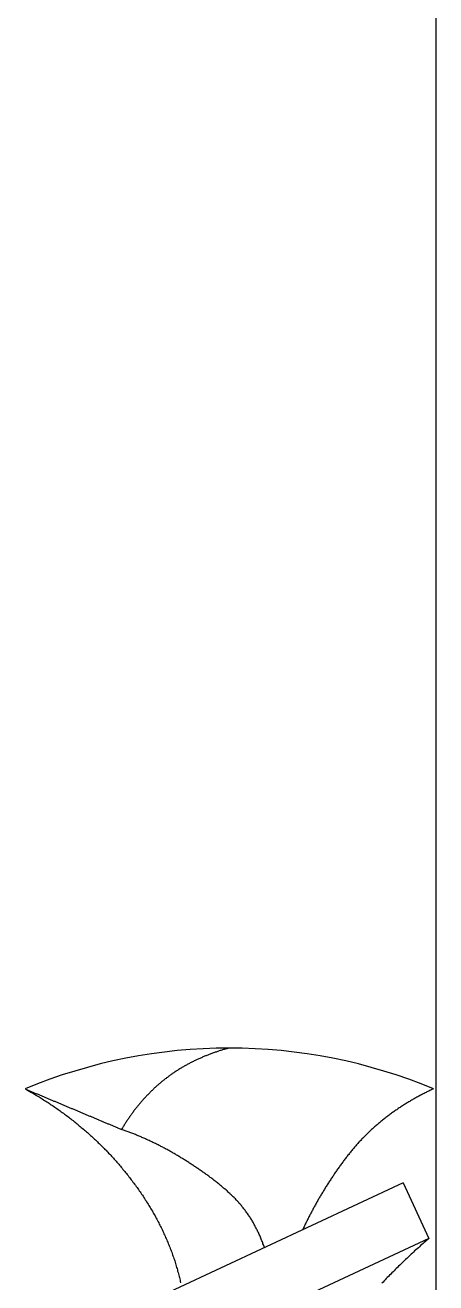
# Model space of a CAD drawing. Extents: x -653 to 8, y -59 to 438.
# Drawn here: x -475.97 to -473.96, y 15.66 to 21.82 of the extents above; entities that cross this region are included whole.
import ezdxf

# ---------------------------------------------------------------- set-up
doc = ezdxf.new("R2010")
doc.units = 0
doc.linetypes.add('CONTINOUS', pattern=[0])
doc.layers.get('0').update_dxf_attribs({"linetype": 'CONTINUOUS'})

msp = doc.modelspace()

# ---------------------------------------------------------------- linework, layer by layer
at = {"color": 7, "linetype": 'CONTINOUS'}
for p, q in [((-473.9572, 68.0609), (-473.9572, -7.9391)), ((-474.1175, 16.1509), (-475.9475, 15.2976)), ((-474.1175, 16.1509), (-473.9908, 15.879)), ((-473.9908, 15.879), (-475.8207, 15.0257))]:
    msp.add_line(p, q, dxfattribs=at)
at = {"color": 7}
for points in [[(-474.969, 16.8109, 0), (-474.973, 16.8098, 0), (-474.977, 16.8087, 0), (-474.981, 16.8076, 0), (-474.986, 16.8064, 0), (-474.99, 16.8053, 0), (-474.994, 16.8041, 0), (-474.998, 16.8029, 0), (-475.002, 16.8017, 0), (-475.006, 16.8005, 0), (-475.01, 16.7992, 0), (-475.014, 16.798, 0), (-475.018, 16.7967, 0), (-475.022, 16.7954, 0), (-475.026, 16.794, 0), (-475.03, 16.7927, 0), (-475.034, 16.7913, 0), (-475.038, 16.79, 0), (-475.042, 16.7886, 0), (-475.047, 16.7871, 0), (-475.051, 16.7857, 0), (-475.055, 16.7843, 0), (-475.059, 16.7828, 0), (-475.063, 16.7813, 0), (-475.067, 16.7798, 0), (-475.071, 16.7782, 0), (-475.075, 16.7767, 0), (-475.079, 16.7751, 0), (-475.083, 16.7735, 0), (-475.086, 16.7719, 0), (-475.09, 16.7703, 0), (-475.094, 16.7687, 0), (-475.098, 16.767, 0), (-475.102, 16.7653, 0), (-475.106, 16.7636, 0), (-475.11, 16.7619, 0), (-475.114, 16.7602, 0), (-475.118, 16.7584, 0), (-475.122, 16.7566, 0), (-475.126, 16.7548, 0), (-475.13, 16.753, 0), (-475.133, 16.7512, 0), (-475.137, 16.7493, 0), (-475.141, 16.7475, 0), (-475.145, 16.7456, 0), (-475.149, 16.7437, 0), (-475.153, 16.7417, 0), (-475.156, 16.7398, 0), (-475.16, 16.7378, 0), (-475.164, 16.7358, 0), (-475.168, 16.7338, 0), (-475.172, 16.7318, 0), (-475.175, 16.7298, 0), (-475.179, 16.7277, 0), (-475.183, 16.7256, 0), (-475.187, 16.7235, 0), (-475.19, 16.7214, 0), (-475.194, 16.7193, 0), (-475.198, 16.7171, 0), (-475.201, 16.7149, 0), (-475.205, 16.7127, 0), (-475.209, 16.7105, 0), (-475.212, 16.7083, 0), (-475.216, 16.706, 0), (-475.22, 16.7038, 0), (-475.223, 16.7015, 0), (-475.227, 16.6992, 0), (-475.23, 16.6968, 0), (-475.234, 16.6945, 0), (-475.238, 16.6921, 0), (-475.241, 16.6897, 0), (-475.245, 16.6873, 0), (-475.248, 16.6849, 0), (-475.252, 16.6825, 0), (-475.255, 16.68, 0), (-475.259, 16.6775, 0), (-475.262, 16.675, 0), (-475.266, 16.6725, 0), (-475.269, 16.67, 0), (-475.272, 16.6674, 0), (-475.276, 16.6648, 0), (-475.279, 16.6622, 0), (-475.283, 16.6596, 0), (-475.286, 16.657, 0), (-475.289, 16.6543, 0), (-475.293, 16.6517, 0), (-475.296, 16.649, 0), (-475.299, 16.6463, 0), (-475.303, 16.6435, 0), (-475.306, 16.6408, 0), (-475.309, 16.638, 0), (-475.312, 16.6353, 0), (-475.316, 16.6325, 0), (-475.319, 16.6297, 0), (-475.322, 16.6268, 0), (-475.325, 16.624, 0), (-475.329, 16.6211, 0), (-475.332, 16.6182, 0), (-475.335, 16.6153, 0), (-475.338, 16.6124, 0), (-475.341, 16.6095, 0), (-475.344, 16.6065, 0), (-475.347, 16.6036, 0), (-475.35, 16.6006, 0), (-475.353, 16.5976, 0), (-475.356, 16.5946, 0), (-475.359, 16.5915, 0), (-475.362, 16.5885, 0), (-475.365, 16.5854, 0), (-475.368, 16.5824, 0), (-475.371, 16.5793, 0), (-475.374, 16.5762, 0), (-475.377, 16.5731, 0), (-475.38, 16.5699, 0), (-475.383, 16.5668, 0), (-475.386, 16.5636, 0), (-475.389, 16.5604, 0), (-475.392, 16.5572, 0), (-475.395, 16.554, 0), (-475.397, 16.5508, 0), (-475.4, 16.5476, 0), (-475.403, 16.5443, 0), (-475.406, 16.5411, 0), (-475.409, 16.5378, 0), (-475.411, 16.5345, 0), (-475.414, 16.5312, 0), (-475.417, 16.5279, 0), (-475.419, 16.5246, 0), (-475.422, 16.5213, 0), (-475.425, 16.5179, 0), (-475.427, 16.5145, 0), (-475.43, 16.5112, 0), (-475.433, 16.5078, 0), (-475.435, 16.5044, 0), (-475.438, 16.501, 0), (-475.44, 16.4976, 0), (-475.443, 16.4941, 0), (-475.445, 16.4907, 0), (-475.448, 16.4872, 0), (-475.45, 16.4838, 0), (-475.453, 16.4803, 0), (-475.455, 16.4768, 0), (-475.458, 16.4733, 0), (-475.46, 16.4698, 0), (-475.463, 16.4663, 0), (-475.465, 16.4628, 0), (-475.468, 16.4592, 0), (-475.47, 16.4557, 0), (-475.472, 16.4521, 0), (-475.475, 16.4486, 0), (-475.477, 16.445, 0), (-475.479, 16.4414, 0), (-475.481, 16.4378, 0), (-475.484, 16.4342, 0), (-475.486, 16.4306, 0), (-475.488, 16.427, 0), (-475.49, 16.4233, 0), (-475.493, 16.4197, 0), (-475.495, 16.416, 0), (-475.497, 16.4124, 0)], [(-475.969, 16.6109, 0), (-475.963, 16.6077, 0), (-475.958, 16.6046, 0), (-475.952, 16.6014, 0), (-475.946, 16.5982, 0), (-475.941, 16.595, 0), (-475.935, 16.5917, 0), (-475.929, 16.5884, 0), (-475.924, 16.5851, 0), (-475.918, 16.5818, 0), (-475.913, 16.5785, 0), (-475.907, 16.5751, 0), (-475.901, 16.5717, 0), (-475.896, 16.5683, 0), (-475.89, 16.5649, 0), (-475.885, 16.5614, 0), (-475.879, 16.5579, 0), (-475.874, 16.5544, 0), (-475.868, 16.5509, 0), (-475.863, 16.5473, 0), (-475.857, 16.5438, 0), (-475.852, 16.5402, 0), (-475.846, 16.5366, 0), (-475.841, 16.5329, 0), (-475.835, 16.5293, 0), (-475.83, 16.5256, 0), (-475.824, 16.5219, 0), (-475.819, 16.5181, 0), (-475.814, 16.5144, 0), (-475.808, 16.5106, 0), (-475.803, 16.5068, 0), (-475.797, 16.503, 0), (-475.792, 16.4992, 0), (-475.787, 16.4953, 0), (-475.782, 16.4914, 0), (-475.776, 16.4875, 0), (-475.771, 16.4836, 0), (-475.766, 16.4797, 0), (-475.76, 16.4757, 0), (-475.755, 16.4717, 0), (-475.75, 16.4677, 0), (-475.745, 16.4637, 0), (-475.74, 16.4596, 0), (-475.734, 16.4556, 0), (-475.729, 16.4515, 0), (-475.724, 16.4474, 0), (-475.719, 16.4432, 0), (-475.714, 16.4391, 0), (-475.709, 16.4349, 0), (-475.704, 16.4307, 0), (-475.699, 16.4265, 0), (-475.694, 16.4223, 0), (-475.689, 16.418, 0), (-475.684, 16.4138, 0), (-475.679, 16.4095, 0), (-475.674, 16.4051, 0), (-475.669, 16.4008, 0), (-475.664, 16.3965, 0), (-475.659, 16.3921, 0), (-475.654, 16.3877, 0), (-475.649, 16.3833, 0), (-475.644, 16.3788, 0), (-475.639, 16.3744, 0), (-475.634, 16.3699, 0), (-475.63, 16.3654, 0), (-475.625, 16.3609, 0), (-475.62, 16.3564, 0), (-475.615, 16.3518, 0), (-475.611, 16.3473, 0), (-475.606, 16.3427, 0), (-475.601, 16.3381, 0), (-475.596, 16.3334, 0), (-475.592, 16.3288, 0), (-475.587, 16.3241, 0), (-475.582, 16.3194, 0), (-475.578, 16.3147, 0), (-475.573, 16.31, 0), (-475.569, 16.3053, 0), (-475.564, 16.3005, 0), (-475.56, 16.2957, 0), (-475.555, 16.2909, 0), (-475.55, 16.2861, 0), (-475.546, 16.2813, 0), (-475.542, 16.2764, 0), (-475.537, 16.2716, 0), (-475.533, 16.2667, 0), (-475.528, 16.2618, 0), (-475.524, 16.2569, 0), (-475.52, 16.2519, 0), (-475.515, 16.247, 0), (-475.511, 16.242, 0), (-475.507, 16.237, 0), (-475.502, 16.232, 0), (-475.498, 16.227, 0), (-475.494, 16.2219, 0), (-475.49, 16.2168, 0), (-475.485, 16.2118, 0), (-475.481, 16.2067, 0), (-475.477, 16.2015, 0), (-475.473, 16.1964, 0), (-475.469, 16.1913, 0), (-475.465, 16.1861, 0), (-475.461, 16.1809, 0), (-475.457, 16.1757, 0), (-475.453, 16.1705, 0), (-475.449, 16.1653, 0), (-475.445, 16.16, 0), (-475.441, 16.1547, 0), (-475.437, 16.1495, 0), (-475.433, 16.1442, 0), (-475.429, 16.1388, 0), (-475.425, 16.1335, 0), (-475.421, 16.1282, 0), (-475.417, 16.1228, 0), (-475.414, 16.1174, 0), (-475.41, 16.112, 0), (-475.406, 16.1066, 0), (-475.402, 16.1012, 0), (-475.399, 16.0957, 0), (-475.395, 16.0903, 0), (-475.391, 16.0848, 0), (-475.388, 16.0793, 0), (-475.384, 16.0738, 0), (-475.381, 16.0683, 0), (-475.377, 16.0627, 0), (-475.374, 16.0572, 0), (-475.37, 16.0516, 0), (-475.367, 16.046, 0), (-475.363, 16.0404, 0), (-475.36, 16.0348, 0), (-475.356, 16.0292, 0), (-475.353, 16.0235, 0), (-475.35, 16.0179, 0), (-475.346, 16.0122, 0), (-475.343, 16.0065, 0), (-475.34, 16.0008, 0), (-475.337, 15.9951, 0), (-475.333, 15.9894, 0), (-475.33, 15.9836, 0), (-475.327, 15.9778, 0), (-475.324, 15.9721, 0), (-475.321, 15.9663, 0), (-475.318, 15.9605, 0), (-475.315, 15.9547, 0), (-475.312, 15.9488, 0), (-475.309, 15.943, 0), (-475.306, 15.9371, 0), (-475.303, 15.9313, 0), (-475.3, 15.9254, 0), (-475.297, 15.9195, 0), (-475.294, 15.9136, 0), (-475.292, 15.9077, 0), (-475.289, 15.9017, 0), (-475.286, 15.8958, 0), (-475.283, 15.8898, 0), (-475.281, 15.8839, 0), (-475.278, 15.8779, 0), (-475.275, 15.8719, 0), (-475.273, 15.8659, 0), (-475.27, 15.8598, 0), (-475.268, 15.8538, 0), (-475.265, 15.8478, 0), (-475.263, 15.8417, 0), (-475.261, 15.8356, 0), (-475.258, 15.8296, 0), (-475.256, 15.8235, 0), (-475.254, 15.8174, 0), (-475.251, 15.8112, 0), (-475.249, 15.8051, 0), (-475.247, 15.799, 0), (-475.245, 15.7928, 0), (-475.243, 15.7866, 0), (-475.24, 15.7805, 0), (-475.238, 15.7743, 0), (-475.236, 15.7681, 0), (-475.234, 15.7619, 0), (-475.232, 15.7557, 0), (-475.231, 15.7494, 0), (-475.229, 15.7432, 0), (-475.227, 15.7369, 0), (-475.225, 15.7307, 0), (-475.223, 15.7244, 0), (-475.222, 15.7181, 0), (-475.22, 15.7118, 0), (-475.218, 15.7055, 0), (-475.217, 15.6992, 0), (-475.215, 15.6929, 0), (-475.213, 15.6866, 0), (-475.212, 15.6802, 0), (-475.21, 15.6739, 0), (-475.209, 15.6675, 0), (-475.208, 15.6612, 0)], [(-475.969, 16.6109, 0), (-475.965, 16.6093, 0), (-475.962, 16.6078, 0), (-475.958, 16.6062, 0), (-475.954, 16.6046, 0), (-475.951, 16.6031, 0), (-475.947, 16.6015, 0), (-475.943, 16.5999, 0), (-475.939, 16.5984, 0), (-475.936, 16.5968, 0), (-475.932, 16.5952, 0), (-475.928, 16.5937, 0), (-475.925, 16.5921, 0), (-475.921, 16.5906, 0), (-475.917, 16.589, 0), (-475.913, 16.5874, 0), (-475.91, 16.5859, 0), (-475.906, 16.5843, 0), (-475.902, 16.5827, 0), (-475.899, 16.5812, 0), (-475.895, 16.5796, 0), (-475.891, 16.5781, 0), (-475.887, 16.5765, 0), (-475.884, 16.5749, 0), (-475.88, 16.5734, 0), (-475.876, 16.5718, 0), (-475.872, 16.5702, 0), (-475.869, 16.5687, 0), (-475.865, 16.5671, 0), (-475.861, 16.5656, 0), (-475.858, 16.564, 0), (-475.854, 16.5624, 0), (-475.85, 16.5609, 0), (-475.846, 16.5593, 0), (-475.843, 16.5577, 0), (-475.839, 16.5562, 0), (-475.835, 16.5546, 0), (-475.832, 16.5531, 0), (-475.828, 16.5515, 0), (-475.824, 16.5499, 0), (-475.82, 16.5484, 0), (-475.817, 16.5468, 0), (-475.813, 16.5452, 0), (-475.809, 16.5437, 0), (-475.806, 16.5421, 0), (-475.802, 16.5405, 0), (-475.798, 16.539, 0), (-475.794, 16.5374, 0), (-475.791, 16.5359, 0), (-475.787, 16.5343, 0), (-475.783, 16.5327, 0), (-475.78, 16.5312, 0), (-475.776, 16.5296, 0), (-475.772, 16.528, 0), (-475.768, 16.5265, 0), (-475.765, 16.5249, 0), (-475.761, 16.5234, 0), (-475.757, 16.5218, 0), (-475.754, 16.5202, 0), (-475.75, 16.5187, 0), (-475.746, 16.5171, 0), (-475.742, 16.5155, 0), (-475.739, 16.514, 0), (-475.735, 16.5124, 0), (-475.731, 16.5109, 0), (-475.727, 16.5093, 0), (-475.724, 16.5077, 0), (-475.72, 16.5062, 0), (-475.716, 16.5046, 0), (-475.713, 16.503, 0), (-475.709, 16.5015, 0), (-475.705, 16.4999, 0), (-475.701, 16.4983, 0), (-475.698, 16.4968, 0), (-475.694, 16.4952, 0), (-475.69, 16.4937, 0), (-475.687, 16.4921, 0), (-475.683, 16.4905, 0), (-475.679, 16.489, 0), (-475.675, 16.4874, 0), (-475.672, 16.4858, 0), (-475.668, 16.4843, 0), (-475.664, 16.4827, 0), (-475.661, 16.4812, 0), (-475.657, 16.4796, 0), (-475.653, 16.478, 0), (-475.649, 16.4765, 0), (-475.646, 16.4749, 0), (-475.642, 16.4733, 0), (-475.638, 16.4718, 0), (-475.635, 16.4702, 0), (-475.631, 16.4687, 0), (-475.627, 16.4671, 0), (-475.623, 16.4655, 0), (-475.62, 16.464, 0), (-475.616, 16.4624, 0), (-475.612, 16.4608, 0), (-475.609, 16.4593, 0), (-475.605, 16.4577, 0), (-475.601, 16.4562, 0), (-475.597, 16.4546, 0), (-475.594, 16.453, 0), (-475.59, 16.4515, 0), (-475.586, 16.4499, 0), (-475.583, 16.4483, 0), (-475.579, 16.4468, 0), (-475.575, 16.4452, 0), (-475.571, 16.4436, 0), (-475.568, 16.4421, 0), (-475.564, 16.4405, 0), (-475.56, 16.439, 0), (-475.556, 16.4374, 0), (-475.553, 16.4358, 0), (-475.549, 16.4343, 0), (-475.545, 16.4327, 0), (-475.542, 16.4311, 0), (-475.538, 16.4296, 0), (-475.534, 16.428, 0), (-475.53, 16.4265, 0), (-475.527, 16.4249, 0), (-475.523, 16.4233, 0), (-475.519, 16.4218, 0), (-475.516, 16.4202, 0), (-475.512, 16.4186, 0), (-475.508, 16.4171, 0), (-475.504, 16.4155, 0), (-475.501, 16.414, 0), (-475.497, 16.4124, 0)], [(-473.969, 16.6109, 0), (-473.974, 16.6088, 0), (-473.978, 16.6066, 0), (-473.983, 16.6045, 0), (-473.987, 16.6023, 0), (-473.992, 16.6001, 0), (-473.996, 16.5979, 0), (-474.001, 16.5957, 0), (-474.005, 16.5934, 0), (-474.01, 16.5912, 0), (-474.014, 16.5889, 0), (-474.019, 16.5866, 0), (-474.023, 16.5843, 0), (-474.028, 16.5819, 0), (-474.032, 16.5796, 0), (-474.037, 16.5772, 0), (-474.041, 16.5748, 0), (-474.046, 16.5724, 0), (-474.05, 16.5699, 0), (-474.055, 16.5675, 0), (-474.059, 16.565, 0), (-474.063, 16.5625, 0), (-474.068, 16.56, 0), (-474.072, 16.5575, 0), (-474.076, 16.555, 0), (-474.081, 16.5524, 0), (-474.085, 16.5498, 0), (-474.09, 16.5472, 0), (-474.094, 16.5446, 0), (-474.098, 16.542, 0), (-474.103, 16.5393, 0), (-474.107, 16.5367, 0), (-474.111, 16.534, 0), (-474.115, 16.5313, 0), (-474.12, 16.5286, 0), (-474.124, 16.5258, 0), (-474.128, 16.5231, 0), (-474.132, 16.5203, 0), (-474.137, 16.5175, 0), (-474.141, 16.5147, 0), (-474.145, 16.5118, 0), (-474.149, 16.509, 0), (-474.153, 16.5061, 0), (-474.158, 16.5032, 0), (-474.162, 16.5003, 0), (-474.166, 16.4974, 0), (-474.17, 16.4945, 0), (-474.174, 16.4915, 0), (-474.178, 16.4885, 0), (-474.182, 16.4855, 0), (-474.186, 16.4825, 0), (-474.19, 16.4795, 0), (-474.194, 16.4765, 0), (-474.198, 16.4734, 0), (-474.202, 16.4703, 0), (-474.206, 16.4672, 0), (-474.21, 16.4641, 0), (-474.214, 16.4609, 0), (-474.218, 16.4578, 0), (-474.222, 16.4546, 0), (-474.226, 16.4514, 0), (-474.23, 16.4482, 0), (-474.234, 16.445, 0), (-474.238, 16.4417, 0), (-474.242, 16.4385, 0), (-474.245, 16.4352, 0), (-474.249, 16.4319, 0), (-474.253, 16.4286, 0), (-474.257, 16.4252, 0), (-474.261, 16.4219, 0), (-474.264, 16.4185, 0), (-474.268, 16.4151, 0), (-474.272, 16.4117, 0), (-474.276, 16.4083, 0), (-474.279, 16.4049, 0), (-474.283, 16.4014, 0), (-474.287, 16.3979, 0), (-474.29, 16.3944, 0), (-474.294, 16.3909, 0), (-474.297, 16.3874, 0), (-474.301, 16.3839, 0), (-474.304, 16.3803, 0), (-474.308, 16.3767, 0), (-474.312, 16.3731, 0), (-474.315, 16.3695, 0), (-474.319, 16.3659, 0), (-474.322, 16.3622, 0), (-474.325, 16.3586, 0), (-474.329, 16.3549, 0), (-474.332, 16.3512, 0), (-474.336, 16.3475, 0), (-474.339, 16.3437, 0), (-474.342, 16.34, 0), (-474.346, 16.3362, 0), (-474.349, 16.3325, 0), (-474.352, 16.3287, 0), (-474.356, 16.3249, 0), (-474.359, 16.321, 0), (-474.362, 16.3172, 0), (-474.365, 16.3134, 0), (-474.369, 16.3095, 0), (-474.372, 16.3056, 0), (-474.375, 16.3017, 0), (-474.378, 16.2978, 0), (-474.381, 16.2939, 0), (-474.384, 16.29, 0), (-474.388, 16.286, 0), (-474.391, 16.2821, 0), (-474.394, 16.2781, 0), (-474.397, 16.2741, 0), (-474.4, 16.2702, 0), (-474.403, 16.2662, 0), (-474.406, 16.2621, 0), (-474.409, 16.2581, 0), (-474.412, 16.2541, 0), (-474.415, 16.25, 0), (-474.418, 16.246, 0), (-474.421, 16.2419, 0), (-474.424, 16.2378, 0), (-474.427, 16.2338, 0), (-474.43, 16.2297, 0), (-474.433, 16.2255, 0), (-474.436, 16.2214, 0), (-474.439, 16.2173, 0), (-474.442, 16.2132, 0), (-474.444, 16.209, 0), (-474.447, 16.2049, 0), (-474.45, 16.2007, 0), (-474.453, 16.1965, 0), (-474.456, 16.1924, 0), (-474.459, 16.1882, 0), (-474.461, 16.184, 0), (-474.464, 16.1798, 0), (-474.467, 16.1756, 0), (-474.47, 16.1714, 0), (-474.472, 16.1672, 0), (-474.475, 16.1629, 0), (-474.478, 16.1587, 0), (-474.481, 16.1544, 0), (-474.483, 16.1502, 0), (-474.486, 16.146, 0), (-474.489, 16.1417, 0), (-474.491, 16.1374, 0), (-474.494, 16.1332, 0), (-474.497, 16.1289, 0), (-474.499, 16.1246, 0), (-474.502, 16.1203, 0), (-474.505, 16.116, 0), (-474.507, 16.1117, 0), (-474.51, 16.1074, 0), (-474.513, 16.1031, 0), (-474.515, 16.0988, 0), (-474.518, 16.0945, 0), (-474.52, 16.0902, 0), (-474.523, 16.0858, 0), (-474.525, 16.0815, 0), (-474.528, 16.0772, 0), (-474.53, 16.0728, 0), (-474.533, 16.0685, 0), (-474.536, 16.0641, 0), (-474.538, 16.0597, 0), (-474.541, 16.0554, 0), (-474.543, 16.051, 0), (-474.545, 16.0466, 0), (-474.548, 16.0422, 0), (-474.55, 16.0378, 0), (-474.553, 16.0334, 0), (-474.555, 16.029, 0), (-474.558, 16.0246, 0), (-474.56, 16.0202, 0), (-474.562, 16.0158, 0), (-474.565, 16.0113, 0), (-474.567, 16.0069, 0), (-474.569, 16.0025, 0), (-474.572, 15.998, 0), (-474.574, 15.9935, 0), (-474.576, 15.9891, 0), (-474.579, 15.9846, 0), (-474.581, 15.9801, 0), (-474.583, 15.9757, 0), (-474.586, 15.9712, 0), (-474.588, 15.9667, 0), (-474.59, 15.9622, 0), (-474.592, 15.9577, 0), (-474.594, 15.9532, 0), (-474.597, 15.9487, 0), (-474.599, 15.9441, 0), (-474.601, 15.9396, 0), (-474.603, 15.9351, 0), (-474.605, 15.9305, 0), (-474.608, 15.926, 0), (-474.61, 15.9214, 0)], [(-474.797, 15.8341, 0), (-474.799, 15.8387, 0), (-474.8, 15.8433, 0), (-474.802, 15.8479, 0), (-474.804, 15.8525, 0), (-474.805, 15.8571, 0), (-474.807, 15.8617, 0), (-474.809, 15.8663, 0), (-474.811, 15.8708, 0), (-474.813, 15.8754, 0), (-474.814, 15.8799, 0), (-474.816, 15.8845, 0), (-474.818, 15.889, 0), (-474.82, 15.8935, 0), (-474.822, 15.898, 0), (-474.824, 15.9024, 0), (-474.826, 15.9069, 0), (-474.829, 15.9114, 0), (-474.831, 15.9158, 0), (-474.833, 15.9202, 0), (-474.835, 15.9246, 0), (-474.837, 15.929, 0), (-474.84, 15.9334, 0), (-474.842, 15.9377, 0), (-474.844, 15.942, 0), (-474.847, 15.9463, 0), (-474.849, 15.9506, 0), (-474.851, 15.9549, 0), (-474.854, 15.9592, 0), (-474.856, 15.9634, 0), (-474.859, 15.9676, 0), (-474.861, 15.9718, 0), (-474.864, 15.9759, 0), (-474.867, 15.9801, 0), (-474.869, 15.9842, 0), (-474.872, 15.9883, 0), (-474.875, 15.9924, 0), (-474.877, 15.9964, 0), (-474.88, 16.0004, 0), (-474.883, 16.0044, 0), (-474.886, 16.0084, 0), (-474.889, 16.0123, 0), (-474.892, 16.0162, 0), (-474.895, 16.0201, 0), (-474.898, 16.024, 0), (-474.901, 16.0278, 0), (-474.904, 16.0316, 0), (-474.907, 16.0354, 0), (-474.91, 16.0391, 0), (-474.913, 16.0428, 0), (-474.916, 16.0465, 0), (-474.92, 16.0502, 0), (-474.923, 16.0539, 0), (-474.926, 16.0575, 0), (-474.929, 16.0611, 0), (-474.933, 16.0647, 0), (-474.936, 16.0682, 0), (-474.939, 16.0718, 0), (-474.943, 16.0753, 0), (-474.946, 16.0788, 0), (-474.95, 16.0822, 0), (-474.953, 16.0857, 0), (-474.957, 16.0891, 0), (-474.96, 16.0925, 0), (-474.964, 16.0959, 0), (-474.967, 16.0992, 0), (-474.971, 16.1026, 0), (-474.975, 16.1059, 0), (-474.978, 16.1092, 0), (-474.982, 16.1125, 0), (-474.985, 16.1157, 0), (-474.989, 16.119, 0), (-474.993, 16.1222, 0), (-474.997, 16.1254, 0), (-475, 16.1286, 0), (-475.004, 16.1318, 0), (-475.008, 16.1349, 0), (-475.012, 16.1381, 0), (-475.016, 16.1412, 0), (-475.019, 16.1443, 0), (-475.023, 16.1474, 0), (-475.027, 16.1505, 0), (-475.031, 16.1535, 0), (-475.035, 16.1566, 0), (-475.039, 16.1596, 0), (-475.043, 16.1626, 0), (-475.047, 16.1656, 0), (-475.05, 16.1686, 0), (-475.054, 16.1716, 0), (-475.058, 16.1746, 0), (-475.062, 16.1775, 0), (-475.066, 16.1805, 0), (-475.07, 16.1834, 0), (-475.074, 16.1863, 0), (-475.078, 16.1892, 0), (-475.082, 16.1921, 0), (-475.086, 16.195, 0), (-475.09, 16.1979, 0), (-475.094, 16.2007, 0), (-475.098, 16.2036, 0), (-475.102, 16.2064, 0), (-475.107, 16.2093, 0), (-475.111, 16.2121, 0), (-475.115, 16.2149, 0), (-475.119, 16.2177, 0), (-475.123, 16.2205, 0), (-475.127, 16.2233, 0), (-475.131, 16.226, 0), (-475.135, 16.2288, 0), (-475.139, 16.2315, 0), (-475.143, 16.2343, 0), (-475.147, 16.237, 0), (-475.151, 16.2397, 0), (-475.156, 16.2424, 0), (-475.16, 16.2451, 0), (-475.164, 16.2478, 0), (-475.168, 16.2505, 0), (-475.172, 16.2531, 0), (-475.176, 16.2558, 0), (-475.18, 16.2584, 0), (-475.185, 16.261, 0), (-475.189, 16.2636, 0), (-475.193, 16.2662, 0), (-475.197, 16.2688, 0), (-475.201, 16.2714, 0), (-475.206, 16.274, 0), (-475.21, 16.2765, 0), (-475.214, 16.2791, 0), (-475.218, 16.2816, 0), (-475.222, 16.2841, 0), (-475.227, 16.2866, 0), (-475.231, 16.2891, 0), (-475.235, 16.2916, 0), (-475.239, 16.294, 0), (-475.244, 16.2965, 0), (-475.248, 16.2989, 0), (-475.252, 16.3013, 0), (-475.257, 16.3037, 0), (-475.261, 16.3061, 0), (-475.265, 16.3085, 0), (-475.269, 16.3109, 0), (-475.274, 16.3133, 0), (-475.278, 16.3156, 0), (-475.282, 16.3179, 0), (-475.287, 16.3202, 0), (-475.291, 16.3226, 0), (-475.295, 16.3248, 0), (-475.3, 16.3271, 0), (-475.304, 16.3294, 0), (-475.308, 16.3316, 0), (-475.313, 16.3339, 0), (-475.317, 16.3361, 0), (-475.321, 16.3383, 0), (-475.326, 16.3405, 0), (-475.33, 16.3427, 0), (-475.335, 16.3448, 0), (-475.339, 16.347, 0), (-475.343, 16.3491, 0), (-475.348, 16.3512, 0), (-475.352, 16.3533, 0), (-475.357, 16.3554, 0), (-475.361, 16.3575, 0), (-475.366, 16.3595, 0), (-475.37, 16.3616, 0), (-475.374, 16.3636, 0), (-475.379, 16.3656, 0), (-475.383, 16.3676, 0), (-475.388, 16.3696, 0), (-475.392, 16.3716, 0), (-475.397, 16.3735, 0), (-475.401, 16.3755, 0), (-475.406, 16.3774, 0), (-475.41, 16.3793, 0), (-475.415, 16.3812, 0), (-475.419, 16.3831, 0), (-475.424, 16.3849, 0), (-475.428, 16.3868, 0), (-475.433, 16.3886, 0), (-475.437, 16.3904, 0), (-475.442, 16.3922, 0), (-475.446, 16.394, 0), (-475.451, 16.3957, 0), (-475.456, 16.3975, 0), (-475.46, 16.3992, 0), (-475.465, 16.4009, 0), (-475.469, 16.4026, 0), (-475.474, 16.4043, 0), (-475.479, 16.4059, 0), (-475.483, 16.4076, 0), (-475.488, 16.4092, 0), (-475.492, 16.4108, 0), (-475.497, 16.4124, 0)], [(-473.991, 15.879, 0), (-473.997, 15.874, 0), (-474.003, 15.8689, 0), (-474.008, 15.8638, 0), (-474.014, 15.8587, 0), (-474.02, 15.8536, 0), (-474.026, 15.8484, 0), (-474.032, 15.8432, 0), (-474.038, 15.8381, 0), (-474.043, 15.8329, 0), (-474.049, 15.8277, 0), (-474.055, 15.8224, 0), (-474.061, 15.8172, 0), (-474.066, 15.8119, 0), (-474.072, 15.8067, 0), (-474.078, 15.8014, 0), (-474.083, 15.7961, 0), (-474.089, 15.7908, 0), (-474.095, 15.7855, 0), (-474.1, 15.7801, 0), (-474.106, 15.7748, 0), (-474.112, 15.7694, 0), (-474.117, 15.764, 0), (-474.123, 15.7586, 0), (-474.128, 15.7532, 0), (-474.134, 15.7478, 0), (-474.14, 15.7423, 0), (-474.145, 15.7369, 0), (-474.151, 15.7314, 0), (-474.156, 15.726, 0), (-474.162, 15.7205, 0), (-474.167, 15.715, 0), (-474.173, 15.7095, 0), (-474.178, 15.704, 0), (-474.184, 15.6984, 0), (-474.189, 15.6929, 0), (-474.195, 15.6873, 0), (-474.2, 15.6818, 0), (-474.205, 15.6762, 0), (-474.211, 15.6706, 0), (-474.216, 15.665, 0), (-474.222, 15.6594, 0)]]:
    msp.add_polyline3d(points, dxfattribs=at)
at = {"color": 7, "linetype": 'CONTINOUS'}
msp.add_arc((-474.9691, 14.2109), 2.6, 67.38013, 112.61987, dxfattribs=at)

doc.saveas('drawing.dxf')
